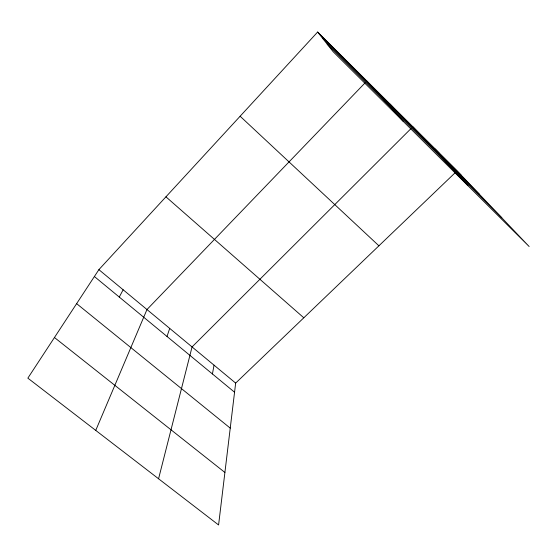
<?xml version="1.0" encoding="UTF-8"?>
<svg xmlns="http://www.w3.org/2000/svg" width="557" height="557" viewBox="0 0 557 557"><rect width="100%" height="100%" fill="white"/><g stroke="black" fill="none" stroke-linecap="round" stroke-linejoin="round"><path stroke-width="0.84" d="M455.236 172.656L235.66 383.098L218.588 524.973L27.85 378.14L98.888 269.658L317.65 32.028L457.102 170.867L529.15 246.521L333.142 51.697L317.65 32.028M212.426 373.963L214.041 365.169M158.571 478.769L192.061 346.934L410.982 128.611M167.016 336.47L169.704 328.4M95.741 430.401L146.971 309.546L365.058 82.896M119.275 297.062L123.146 289.779M54.454 337.514L224.903 472.468M76.629 303.649L230.243 428.131M94.391 276.523L234.56 392.232M98.888 269.658L235.66 383.098M165.937 196.823L303.802 317.789M240.123 116.239L378.913 245.804M318.59 33.218L461.572 175.566M322.357 38.001L479.354 194.24M327.175 44.121L501.815 217.822M435.163 149.025L439.104 153.203M412.821 126.78L467.95 185.69M390.053 104.117L392.88 107.181M366.861 81.023L403.414 121.544M342.499 56.765L344.094 58.61"/></g></svg>
